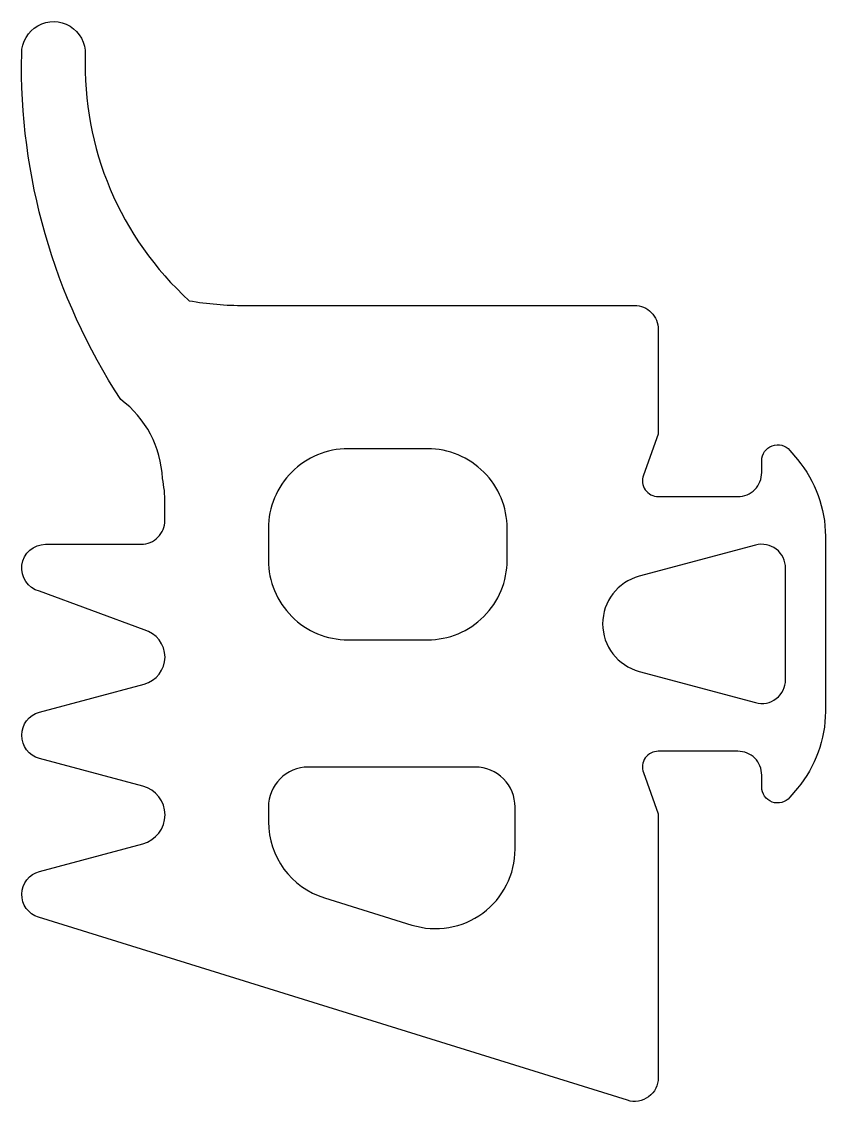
# Model space of a CAD drawing. Header units: millimetres. Extents: x -8 to 2.1, y -10 to 3.6.
import ezdxf

# ---------------------------------------------------------------- set-up
doc = ezdxf.new("R2010")
doc.units = ezdxf.units.MM

msp = doc.modelspace()

# ---------------------------------------------------------------- linework, layer by layer
for points in [[(-0.3, 0, -0.414214), (0, -0.3), (0, -1.615), (-0.188, -2.132, 0.520567), (0, -2.4), (1, -2.4, 0.414214), (1.3, -2.1), (1.3, -1.95, -0.700208), (1.653, -1.821), (1.749, -1.936, -0.176327), (2.1, -2.9), (2.1, -5.1, -0.176327), (1.749, -6.064), (1.653, -6.179, -0.700207), (1.3, -6.05), (1.3, -5.9, 0.414214), (1, -5.6), (0, -5.6, 0.520567), (-0.188, -5.868), (0, -6.385), (0, -9.7, -0.505497), (-0.389, -9.986), (-7.789, -7.686, -0.751737), (-7.778, -7.11), (-6.477, -6.762, 0.767327), (-6.477, -6.038), (-7.778, -5.69, -0.767327), (-7.778, -5.11), (-6.461, -4.757, 0.767327), (-6.461, -4.076), (-7.778, -3.59, -0.876976), (-7.7, -3), (-6.5, -3, 0.414214), (-6.2, -2.7), (-6.2, -2.48, 0.051818), (-6.232, -2.172, 0.225446), (-6.756, -1.181, -0.150709), (-8.001, 3.166, -1.016945), (-7.201, 3.153, 0.219957), (-5.895, 0.06, 0.043502), (-5.203, 0), (-0.3, 0)], [(-3.9, -1.8, 0.414214), (-4.9, -2.8), (-4.9, -3.2, 0.414214), (-3.9, -4.2), (-2.9, -4.2, 0.414214), (-1.9, -3.2), (-1.9, -2.8, 0.414214), (-2.9, -1.8), (-3.9, -1.8)], [(1.222, -4.99, 0.493145), (1.6, -4.7), (1.6, -3.3, 0.493145), (1.222, -3.01), (-0.241, -3.402, 0.767327), (-0.241, -4.597), (1.222, -4.99)], [(-4.4, -5.8, 0.414214), (-4.9, -6.3), (-4.9, -6.487, 0.328465), (-4.197, -7.442), (-3.097, -7.784, 0.505497), (-1.8, -6.829), (-1.8, -6.3, 0.414214), (-2.3, -5.8), (-4.4, -5.8)]]:
    msp.add_lwpolyline(points, format="xyb", close=True)

doc.saveas('drawing.dxf')
